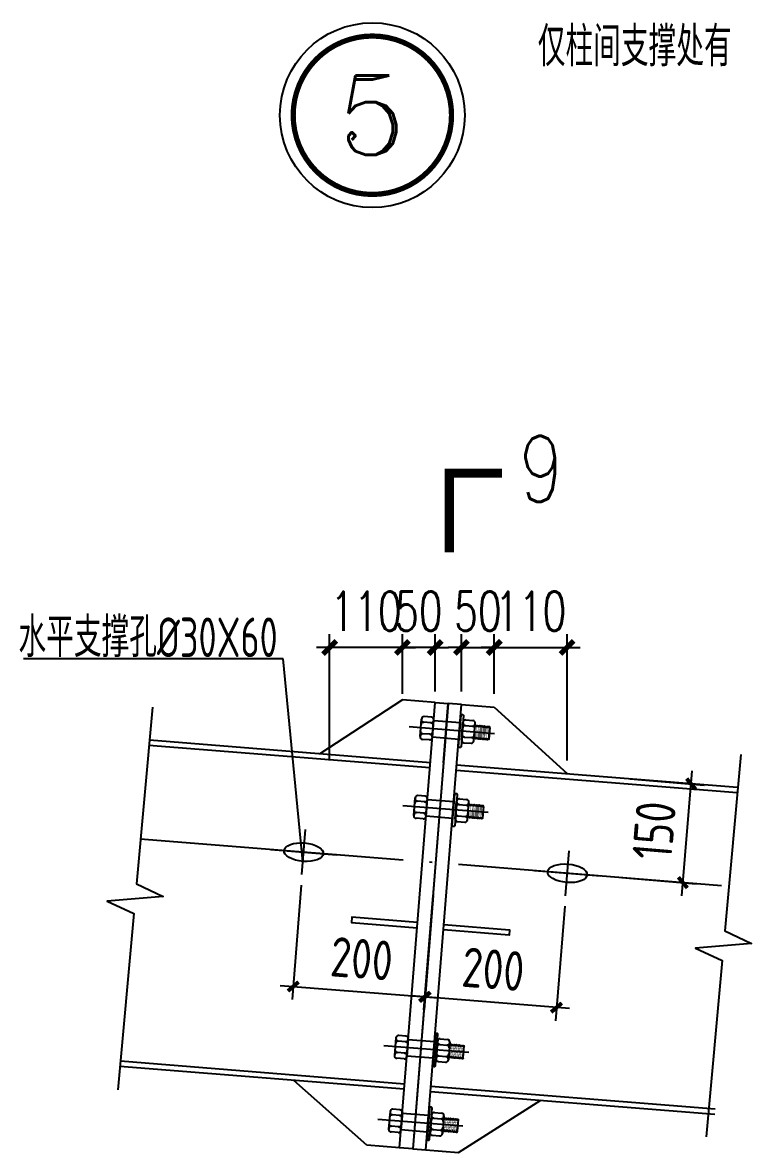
# Model space of a CAD drawing. Extents: x -89996 to 1006241, y -2176 to 440573.
# Drawn here: x 853524 to 859048, y 24159 to 32718 of the extents above; entities that cross this region are included whole.
import ezdxf
from ezdxf.enums import TextEntityAlignment as Align

# ---------------------------------------------------------------- set-up
doc = ezdxf.new("R2010")
doc.units = 0
doc.header["$LTSCALE"] = 1000
doc.header["$MEASUREMENT"] = 0
doc.linetypes.add('DOTE', pattern=[2.42, 2, -0.2, 0.02, -0.2])
for name, color, linetype in [('14', 2, 'Continuous'), ('AXIS', 3, 'Continuous'), ('BOLT', 251, 'Continuous'), ('DOTE', 1, 'DOTE'), ('GL', 150, 'Continuous'), ('PUB_DIM', 3, 'Continuous'), ('PZ', 202, 'Continuous'), ('THIN', 7, 'Continuous')]:
    doc.layers.add(name, color=color, linetype=linetype)
doc.styles.add('_TCH_DIM_T3', font='SIMPLEX', dxfattribs={"width": 0.705882, "bigfont": 'GBCBIG'})
doc.styles.add('COMPLEX', font='COMPLEX')
doc.styles.add('SIM-TSSC', font='simplex.shx', dxfattribs={"width": 0.8, "bigfont": 'tssdchn.shx'})
doc.styles.add('TSSD_Dimension', font='Tssdeng.shx', dxfattribs={"width": 0.8, "bigfont": 'hztxt.shx'})
doc.styles.add('TSSD_Norm', font='tssdeng.shx', dxfattribs={"bigfont": 'hztxt.shx'})
doc.styles.add('TSSD_Num', font='Tssdeng.shx', dxfattribs={"width": 0.7, "bigfont": 'hztxt.shx'})
doc.dimstyles.new('TCH_100_5', dxfattribs={"dimtxt": 297.5, "dimasz": 100, "dimexe": 100, "dimexo": 100, "dimgap": 126.25, "dimtad": 1, "dimdec": 0, "dimlfac": 0.2, "dimzin": 0, "dimdsep": 46, "dimtxsty": '_TCH_DIM_T3', "dimblk": 'ARCHTICK', "dimcen": 0.09, "dimclrd": 126, "dimclre": 126, "dimclrt": 7, "dimazin": 2, "dimtfac": 1, "dimtdec": 0, "dimtix": 1, "dimtmove": 2, "dimatfit": 3, "dimfxl": 0, "dimtolj": 1, "dimtzin": 0, "dimarcsym": 0})
doc.dimstyles.new('TSSD_20_100', dxfattribs={"dimtxt": 300, "dimasz": 75, "dimexe": 100, "dimexo": 250, "dimgap": 100, "dimtad": 1, "dimdec": 0, "dimlfac": 0.2, "dimzin": 0, "dimdsep": 46, "dimtxsty": 'TSSD_Dimension', "dimblk": 'ARCHTICK', "dimcen": 0, "dimdle": 100, "dimclrt": 7, "dimadec": 0, "dimazin": 0, "dimtfac": 1, "dimtdec": 0, "dimtix": 1, "dimtmove": 2, "dimatfit": 3, "dimfxl": 0, "dimtolj": 1, "dimtzin": 0, "dimarcsym": 0})

# ---------------------------------------------------------------- blocks, each defined once
blk = doc.blocks.new('_ArchTick')
at = {"color": 0, "linetype": 'ByBlock', "const_width": 0.4}
blk.add_lwpolyline([(-0.5, -0.5), (0.5, 0.5)], dxfattribs=at)
blk = doc.blocks.new('*D582')
at = {"layer": 'AXIS', "color": 0, "lineweight": -2, "transparency": 16777216}
for p, q in [((858519.9, 26102.9), (858599.3, 27049.6)), ((858127.8, 26988.8), (858690.6, 26941.6)), ((858065.2, 26241.4), (858627.9, 26194.2))]:
    blk.add_line(p, q, dxfattribs=at)
at = {"layer": 'Defpoints', "color": 0, "transparency": 16777216}
for p in [(857878.7, 27009.7), (858590.9, 26950), (857816, 26262.3)]:
    blk.add_point(p, dxfattribs=at)
at = {"layer": 'AXIS', "color": 0, "lineweight": -2, "transparency": 16777216, "xscale": 75, "yscale": 75, "zscale": 75}
for p, rotation in [((858590.9, 26950), 85.20834249099333), ((858528.3, 26202.6), 265.2083424909933)]:
    blk.add_blockref('_ArchTick', p, dxfattribs=dict(at, rotation=rotation))
at = {"layer": 'AXIS', "color": 7, "transparency": 16777216, "insert": (858310.5, 26597.2), "char_height": 300, "attachment_point": 5, "rotation": 85.20834, "style": 'TSSD_Dimension'}
blk.add_mtext('\\A1;150', dxfattribs=at)
blk = doc.blocks.new('*D583')
at = {"layer": 'AXIS', "color": 0, "lineweight": -2, "transparency": 16777216}
for p, q in [((856634, 26106), (856563, 25238)), ((857633.2, 26024.3), (857562.2, 25156.3)), ((857670, 25247.8), (856471.5, 25345.8))]:
    blk.add_line(p, q, dxfattribs=at)
at = {"layer": 'Defpoints', "color": 0, "transparency": 16777216}
for p in [(856654.4, 26355.2), (857653.6, 26273.5), (856571.2, 25337.7)]:
    blk.add_point(p, dxfattribs=at)
at = {"layer": 'AXIS', "color": 0, "lineweight": -2, "transparency": 16777216, "xscale": 75, "yscale": 75, "zscale": 75}
for p, rotation in [((856571.2, 25337.7), 175.3228272617146), ((857570.4, 25255.9), 355.3228272617146)]:
    blk.add_blockref('_ArchTick', p, dxfattribs=dict(at, rotation=rotation))
at = {"layer": 'AXIS', "color": 7, "transparency": 16777216, "insert": (857091.2, 25546), "char_height": 300, "attachment_point": 5, "rotation": 355.32283, "style": 'TSSD_Dimension'}
blk.add_mtext('\\A1;200', dxfattribs=at)
blk = doc.blocks.new('*D584')
at = {"layer": 'AXIS', "color": 0, "lineweight": -2, "transparency": 16777216}
for p, q in [((855635.7, 26184.1), (855567.8, 25315.8)), ((856634.9, 26106), (856567, 25237.7)), ((855475.9, 25423.3), (856674.5, 25329.6))]:
    blk.add_line(p, q, dxfattribs=at)
at = {"layer": 'Defpoints', "color": 0, "transparency": 16777216}
for p in [(855655.2, 26433.3), (856654.4, 26355.2), (856574.8, 25337.4)]:
    blk.add_point(p, dxfattribs=at)
at = {"layer": 'AXIS', "color": 0, "lineweight": -2, "transparency": 16777216, "xscale": 75, "yscale": 75, "zscale": 75}
for p, rotation in [((855575.6, 25415.5), 175.5293599114196), ((856574.8, 25337.4), 355.5293599114196)]:
    blk.add_blockref('_ArchTick', p, dxfattribs=dict(at, rotation=rotation))
at = {"layer": 'AXIS', "color": 7, "transparency": 16777216, "insert": (856094.7, 25625.7), "char_height": 300, "attachment_point": 5, "rotation": 355.52936, "style": 'TSSD_Dimension'}
blk.add_mtext('\\A1;200', dxfattribs=at)
blk = doc.blocks.new('*D663')
at = {"layer": 'Defpoints', "color": 0, "transparency": 16777216}
for p in [(857098.8, 27984), (856850.4, 27551.4), (857098.8, 27531.5)]:
    blk.add_point(p, dxfattribs=at)
at = {"layer": 'GL', "color": 126, "lineweight": -2, "transparency": 16777216}
for p, q in [((856850.4, 27651.4), (856850.4, 28084)), ((857098.8, 27631.5), (857098.8, 28084)), ((856850.4, 27984), (856750.4, 27984)), ((856850.4, 27984), (857098.8, 27984)), ((857098.8, 27984), (857198.8, 27984))]:
    blk.add_line(p, q, dxfattribs=at)
at = {"layer": 'GL', "color": 126, "lineweight": -2, "transparency": 16777216, "xscale": 100, "yscale": 100, "zscale": 100}
blk.add_blockref('_ArchTick', (856850.4, 27984), dxfattribs=at)
at = {"layer": 'GL', "color": 126, "lineweight": -2, "transparency": 16777216, "xscale": 100, "yscale": 100, "zscale": 100, "rotation": 180}
blk.add_blockref('_ArchTick', (857098.8, 27984), dxfattribs=at)
at = {"layer": 'GL', "color": 7, "transparency": 16777216, "insert": (856974.6, 28259), "char_height": 297.5, "attachment_point": 5, "style": '_TCH_DIM_T3'}
blk.add_mtext('\\A1;50', dxfattribs=at)
blk = doc.blocks.new('*D664')
at = {"layer": 'Defpoints', "color": 0, "transparency": 16777216}
for p in [(857650.4, 27984), (857098.8, 27531.5), (857650.4, 27027.9)]:
    blk.add_point(p, dxfattribs=at)
at = {"layer": 'GL', "color": 126, "lineweight": -2, "transparency": 16777216}
for p, q in [((857098.8, 27631.5), (857098.8, 28084)), ((857650.4, 27127.9), (857650.4, 28084)), ((857098.8, 27984), (856998.8, 27984)), ((857098.8, 27984), (857650.4, 27984)), ((857650.4, 27984), (857750.4, 27984))]:
    blk.add_line(p, q, dxfattribs=at)
at = {"layer": 'GL', "color": 126, "lineweight": -2, "transparency": 16777216, "xscale": 100, "yscale": 100, "zscale": 100}
blk.add_blockref('_ArchTick', (857098.8, 27984), dxfattribs=at)
at = {"layer": 'GL', "color": 126, "lineweight": -2, "transparency": 16777216, "xscale": 100, "yscale": 100, "zscale": 100, "rotation": 180}
blk.add_blockref('_ArchTick', (857650.4, 27984), dxfattribs=at)
at = {"layer": 'GL', "color": 7, "transparency": 16777216, "insert": (857374.6, 28259), "char_height": 297.5, "attachment_point": 5, "style": '_TCH_DIM_T3'}
blk.add_mtext('\\A1;110', dxfattribs=at)
blk = doc.blocks.new('*D585')
at = {"layer": 'Defpoints', "color": 0, "transparency": 16777216}
for p in [(856402.7, 27984), (856402.7, 27531.5), (856651.1, 27551.4)]:
    blk.add_point(p, dxfattribs=at)
at = {"layer": 'GL', "color": 126, "lineweight": -2, "transparency": 16777216}
for p, q in [((856402.7, 27631.5), (856402.7, 28084)), ((856651.1, 27651.4), (856651.1, 28084)), ((856402.7, 27984), (856302.7, 27984)), ((856651.1, 27984), (856402.7, 27984)), ((856651.1, 27984), (856751.1, 27984))]:
    blk.add_line(p, q, dxfattribs=at)
at = {"layer": 'GL', "color": 126, "lineweight": -2, "transparency": 16777216, "xscale": 100, "yscale": 100, "zscale": 100}
blk.add_blockref('_ArchTick', (856402.7, 27984), dxfattribs=at)
at = {"layer": 'GL', "color": 126, "lineweight": -2, "transparency": 16777216, "xscale": 100, "yscale": 100, "zscale": 100, "rotation": 180}
blk.add_blockref('_ArchTick', (856651.1, 27984), dxfattribs=at)
at = {"layer": 'GL', "color": 7, "transparency": 16777216, "insert": (856526.9, 28259), "char_height": 297.5, "attachment_point": 5, "style": '_TCH_DIM_T3'}
blk.add_mtext('\\A1;50', dxfattribs=at)
blk = doc.blocks.new('*D586')
at = {"layer": 'Defpoints', "color": 0, "transparency": 16777216}
for p in [(855851.2, 27984), (856402.7, 27531.5), (855851.2, 27027.9)]:
    blk.add_point(p, dxfattribs=at)
at = {"layer": 'GL', "color": 126, "lineweight": -2, "transparency": 16777216}
for p, q in [((855851.2, 27127.9), (855851.2, 28084)), ((856402.7, 27631.5), (856402.7, 28084)), ((855851.2, 27984), (855751.2, 27984)), ((856402.7, 27984), (855851.2, 27984)), ((856402.7, 27984), (856502.7, 27984))]:
    blk.add_line(p, q, dxfattribs=at)
at = {"layer": 'GL', "color": 126, "lineweight": -2, "transparency": 16777216, "xscale": 100, "yscale": 100, "zscale": 100}
blk.add_blockref('_ArchTick', (855851.2, 27984), dxfattribs=at)
at = {"layer": 'GL', "color": 126, "lineweight": -2, "transparency": 16777216, "xscale": 100, "yscale": 100, "zscale": 100, "rotation": 180}
blk.add_blockref('_ArchTick', (856402.7, 27984), dxfattribs=at)
at = {"layer": 'GL', "color": 7, "transparency": 16777216, "insert": (856126.9, 28259), "char_height": 297.5, "attachment_point": 5, "style": '_TCH_DIM_T3'}
blk.add_mtext('\\A1;110', dxfattribs=at)
blk = doc.blocks.new('ts_idx2')
at = {"color": 0, "linetype": 'ByBlock', "lineweight": -2, "const_width": 0.0333}
blk.add_lwpolyline([(-0.5, 0, 1), (0.5, 0, 1)], format="xyb", close=True, dxfattribs=at)
at = {"color": 0, "linetype": 'ByBlock', "lineweight": -2}
blk.add_circle((0, 0), 0.5833, dxfattribs=at)
at = {"color": 0, "linetype": 'ByBlock', "lineweight": -2, "style": 'TSSD_Num', "width": 0.7}
blk.add_attdef('A', text='', height=0.5, dxfattribs=at).set_placement((0, 0), align=Align.MIDDLE_CENTER)

msp = doc.modelspace()

# ---------------------------------------------------------------- linework, layer by layer
for p, q in [((856536.4, 27309.08), (856547.02, 27441.81)), ((856618.65, 27412.72), (856565.09, 27417)), ((856622.1, 27455.86), (856568.54, 27460.15)), ((856629.81, 27301.61), (856640.43, 27434.34)), ((856640.09, 27430.25), (856839.47, 27414.3)), ((856839.47, 27414.3), (856829.5, 27289.75)), ((856841.05, 27394.86), (856837.93, 27395.11)), ((856850.97, 27283.92), (856861.59, 27416.65)), ((856879.66, 27391.83), (856933.22, 27387.55)), ((856883.11, 27434.98), (856936.67, 27430.7)), ((856944.39, 27276.45), (856955.01, 27409.17)), ((857099.64, 27330.81), (856454.7, 27382.41)), ((856611.74, 27326.42), (856558.19, 27330.71)), ((856630.12, 27305.7), (856829.5, 27289.75)), ((856834.15, 27308.7), (856831.04, 27308.95)), ((856872.76, 27305.54), (856926.32, 27301.26)), ((856608.29, 27283.28), (856554.73, 27287.56)), ((856869.31, 27262.4), (856922.86, 27258.11)), ((856488.55, 26711), (856499.17, 26843.72)), ((856570.8, 26814.63), (856517.24, 26818.91)), ((856574.25, 26857.77), (856520.69, 26862.06)), ((856581.97, 26703.52), (856592.58, 26836.25)), ((856592.24, 26832.16), (856791.62, 26816.21)), ((856791.62, 26816.21), (856781.66, 26691.66)), ((856793.2, 26796.77), (856790.09, 26797.02)), ((856803.13, 26685.83), (856813.74, 26818.56)), ((856831.82, 26793.74), (856885.37, 26789.46)), ((856835.27, 26836.89), (856888.82, 26832.61)), ((856896.54, 26678.36), (856907.16, 26811.08)), ((857051.79, 26732.72), (856406.85, 26784.32)), ((856563.9, 26728.33), (856510.34, 26732.62)), ((856582.28, 26707.61), (856781.66, 26691.66)), ((856786.31, 26710.61), (856783.19, 26710.86)), ((856824.91, 26707.45), (856878.47, 26703.17)), ((856560.44, 26685.19), (856506.89, 26689.47)), ((856821.46, 26664.31), (856875.02, 26660.02)), ((855641.59, 26262.81), (855668.85, 26603.86)), ((855406.01, 26453.23), (855904.42, 26413.45)), ((857639.99, 26102.94), (857667.26, 26443.99)), ((857404.42, 26293.36), (857902.83, 26253.57)), ((856353.75, 25025.94), (856343.13, 24893.21)), ((856425.38, 24996.84), (856371.82, 25001.13)), ((856428.83, 25039.99), (856375.27, 25044.27)), ((856447.16, 25018.47), (856436.54, 24885.74)), ((856446.82, 25014.38), (856646.2, 24998.43)), ((856636.23, 24873.88), (856646.2, 24998.43)), ((856668.32, 25000.77), (856657.7, 24868.04)), ((856689.84, 25019.11), (856743.4, 25014.82)), ((856761.74, 24993.3), (856751.12, 24860.57)), ((856906.37, 24914.94), (856261.43, 24966.54)), ((856418.47, 24910.55), (856364.92, 24914.83)), ((856647.78, 24978.98), (856644.66, 24979.23)), ((856686.39, 24975.96), (856739.95, 24971.68)), ((856415.02, 24867.4), (856361.46, 24871.69)), ((856436.85, 24889.83), (856636.23, 24873.88)), ((856640.88, 24892.82), (856637.77, 24893.07)), ((856676.04, 24846.52), (856729.6, 24842.24)), ((856679.49, 24889.67), (856733.05, 24885.38)), ((856384.17, 24481.77), (856330.61, 24486.06)), ((856861.71, 24356.72), (856216.77, 24408.32)), ((856309.09, 24467.72), (856298.47, 24334.99)), ((856380.72, 24438.62), (856327.16, 24442.91)), ((856402.5, 24460.25), (856391.89, 24327.52)), ((856402.16, 24456.16), (856601.54, 24440.21)), ((856591.58, 24315.66), (856601.54, 24440.21)), ((856603.12, 24420.77), (856600.01, 24421.01)), ((856623.66, 24442.56), (856613.05, 24309.83)), ((856641.74, 24417.74), (856695.29, 24413.46)), ((856645.19, 24460.89), (856698.74, 24456.61)), ((856717.08, 24435.08), (856706.46, 24302.35)), ((856370.36, 24309.19), (856316.81, 24313.47)), ((856373.82, 24352.33), (856320.26, 24356.62)), ((856392.2, 24331.61), (856591.58, 24315.66)), ((856596.23, 24334.61), (856593.11, 24334.86)), ((856634.83, 24331.45), (856688.39, 24327.17)), ((856631.38, 24288.31), (856684.94, 24284.02))]:
    msp.add_line(p, q)
for points in [[(857064.49, 27376.98), (857061.14, 27384.03), (857059.58, 27384.16), (857055.15, 27377.73), (857052.04, 27377.98), (857048.68, 27385.03), (857047.13, 27385.15), (857042.7, 27378.72), (857039.58, 27378.97), (857036.23, 27386.03), (857034.67, 27386.15), (857030.24, 27379.72), (857027.13, 27379.97), (857023.77, 27387.02), (857022.22, 27387.15), (857017.79, 27380.72), (857014.67, 27380.97), (857011.32, 27388.02), (857009.76, 27388.14), (857005.33, 27381.71), (857002.22, 27381.96), (856998.86, 27389.02), (856997.31, 27389.14), (856992.88, 27382.71), (856989.76, 27382.96), (856986.41, 27390.01), (856984.85, 27390.14), (856980.42, 27383.71), (856977.31, 27383.96), (856973.95, 27391.01), (856972.4, 27391.13), (856967.96, 27384.7), (856964.85, 27384.95), (856961.5, 27392), (856959.94, 27392.13), (856955.51, 27385.7), (856952.4, 27385.95)], [(857064.49, 27376.98), (857057.17, 27285.43), (857054.49, 27291.07), (857051.37, 27291.32), (857046.94, 27284.89), (857045.38, 27285.01), (857042.03, 27292.07), (857038.92, 27292.32), (857034.49, 27285.89), (857032.93, 27286.01), (857029.58, 27293.06), (857026.46, 27293.31), (857022.03, 27286.88), (857020.47, 27287.01), (857017.12, 27294.06), (857014.01, 27294.31), (857009.58, 27287.88), (857008.02, 27288), (857004.67, 27295.06), (857001.55, 27295.31), (856997.12, 27288.88), (856995.56, 27289), (856992.21, 27296.05), (856989.1, 27296.3), (856984.66, 27289.87), (856983.11, 27290), (856979.75, 27297.05), (856976.64, 27297.3), (856972.21, 27290.87), (856970.65, 27290.99), (856967.3, 27298.05), (856964.19, 27298.3), (856959.75, 27291.86), (856958.2, 27291.99), (856954.84, 27299.04), (856951.73, 27299.29), (856947.3, 27292.86), (856945.74, 27292.99), (856945.72, 27293.04)], [(857016.65, 26778.89), (857013.29, 26785.94), (857011.74, 26786.07), (857007.3, 26779.64), (857004.19, 26779.89), (857000.84, 26786.94), (856999.28, 26787.07), (856994.85, 26780.64), (856991.74, 26780.88), (856988.38, 26787.94), (856986.83, 26788.06), (856982.39, 26781.63), (856979.28, 26781.88), (856975.93, 26788.93), (856974.37, 26789.06), (856969.94, 26782.63), (856966.82, 26782.88), (856963.47, 26789.93), (856961.91, 26790.05), (856957.48, 26783.62), (856954.37, 26783.87), (856951.02, 26790.93), (856949.46, 26791.05), (856945.03, 26784.62), (856941.91, 26784.87), (856938.56, 26791.92), (856937, 26792.05), (856932.57, 26785.62), (856929.46, 26785.87), (856926.11, 26792.92), (856924.55, 26793.04), (856920.12, 26786.61), (856917, 26786.86), (856913.65, 26793.92), (856912.09, 26794.04), (856907.66, 26787.61), (856904.55, 26787.86)], [(857016.65, 26778.89), (857009.32, 26687.34), (857006.64, 26692.98), (857003.53, 26693.23), (856999.09, 26686.8), (856997.54, 26686.93), (856994.18, 26693.98), (856991.07, 26694.23), (856986.64, 26687.8), (856985.08, 26687.92), (856981.73, 26694.97), (856978.61, 26695.22), (856974.18, 26688.79), (856972.63, 26688.92), (856969.27, 26695.97), (856966.16, 26696.22), (856961.73, 26689.79), (856960.17, 26689.91), (856956.82, 26696.97), (856953.7, 26697.22), (856949.27, 26690.79), (856947.72, 26690.91), (856944.36, 26697.96), (856941.25, 26698.21), (856936.82, 26691.78), (856935.26, 26691.91), (856931.91, 26698.96), (856928.79, 26699.21), (856924.36, 26692.78), (856922.81, 26692.9), (856919.45, 26699.96), (856916.34, 26700.21), (856911.91, 26693.78), (856910.35, 26693.9), (856907, 26700.95), (856903.88, 26701.2), (856899.45, 26694.77), (856897.9, 26694.9), (856897.87, 26694.95)], [(856864.33, 24874.95), (856871.65, 24966.5), (856868.11, 24961.36), (856865, 24961.6), (856861.64, 24968.66), (856860.09, 24968.78), (856855.65, 24962.35), (856852.54, 24962.6), (856849.19, 24969.65), (856847.63, 24969.78), (856843.2, 24963.35), (856840.08, 24963.6), (856836.73, 24970.65), (856835.17, 24970.78), (856830.74, 24964.34), (856827.63, 24964.59), (856824.28, 24971.65), (856822.72, 24971.77), (856818.29, 24965.34), (856815.17, 24965.59), (856811.82, 24972.64), (856810.26, 24972.77), (856805.83, 24966.34), (856802.72, 24966.59), (856799.37, 24973.64), (856797.81, 24973.76), (856793.38, 24967.33), (856790.26, 24967.58), (856786.91, 24974.64), (856785.35, 24974.76), (856780.92, 24968.33), (856777.81, 24968.58), (856774.46, 24975.63), (856772.9, 24975.76), (856768.47, 24969.33), (856765.35, 24969.58), (856762, 24976.63), (856760.44, 24976.75), (856760.41, 24976.7)], [(856864.33, 24874.95), (856859.9, 24868.52), (856858.34, 24868.64), (856854.99, 24875.7), (856851.87, 24875.94), (856847.44, 24869.51), (856845.89, 24869.64), (856842.53, 24876.69), (856839.42, 24876.94), (856834.99, 24870.51), (856833.43, 24870.64), (856830.08, 24877.69), (856826.96, 24877.94), (856822.53, 24871.51), (856820.98, 24871.63), (856817.62, 24878.68), (856814.51, 24878.93), (856810.08, 24872.5), (856808.52, 24872.63), (856805.17, 24879.68), (856802.05, 24879.93), (856797.62, 24873.5), (856796.07, 24873.62), (856792.71, 24880.68), (856789.6, 24880.93), (856785.17, 24874.5), (856783.61, 24874.62), (856780.26, 24881.67), (856777.14, 24881.92), (856772.71, 24875.49), (856771.16, 24875.62), (856767.8, 24882.67), (856764.69, 24882.92), (856760.26, 24876.49), (856758.7, 24876.61), (856755.35, 24883.67), (856752.23, 24883.92)], [(856819.67, 24316.73), (856827, 24408.28), (856823.45, 24403.14), (856820.34, 24403.39), (856816.98, 24410.44), (856815.43, 24410.57), (856811, 24404.14), (856807.88, 24404.38), (856804.53, 24411.44), (856802.97, 24411.56), (856798.54, 24405.13), (856795.43, 24405.38), (856792.07, 24412.43), (856790.52, 24412.56), (856786.09, 24406.13), (856782.97, 24406.38), (856779.62, 24413.43), (856778.06, 24413.55), (856773.63, 24407.12), (856770.52, 24407.37), (856767.16, 24414.43), (856765.61, 24414.55), (856761.18, 24408.12), (856758.06, 24408.37), (856754.71, 24415.42), (856753.15, 24415.55), (856748.72, 24409.12), (856745.61, 24409.37), (856742.25, 24416.42), (856740.7, 24416.54), (856736.27, 24410.11), (856733.15, 24410.36), (856729.8, 24417.42), (856728.24, 24417.54), (856723.81, 24411.11), (856720.7, 24411.36), (856717.34, 24418.41), (856715.79, 24418.54), (856715.75, 24418.49)], [(856819.67, 24316.73), (856815.24, 24310.3), (856813.68, 24310.43), (856810.33, 24317.48), (856807.22, 24317.73), (856802.79, 24311.3), (856801.23, 24311.42), (856797.88, 24318.48), (856794.76, 24318.72), (856790.33, 24312.29), (856788.77, 24312.42), (856785.42, 24319.47), (856782.31, 24319.72), (856777.88, 24313.29), (856776.32, 24313.42), (856772.97, 24320.47), (856769.85, 24320.72), (856765.42, 24314.29), (856763.86, 24314.41), (856760.51, 24321.46), (856757.4, 24321.71), (856752.97, 24315.28), (856751.41, 24315.41), (856748.06, 24322.46), (856744.94, 24322.71), (856740.51, 24316.28), (856738.95, 24316.4), (856735.6, 24323.46), (856732.49, 24323.71), (856728.05, 24317.28), (856726.5, 24317.4), (856723.14, 24324.45), (856720.03, 24324.7), (856715.6, 24318.27), (856714.04, 24318.4), (856710.69, 24325.45), (856707.58, 24325.7)]]:
    msp.add_lwpolyline(points)
for points, const_width in [([(856960.72, 27392.07), (856958.98, 27291.93)], 1.55), ([(856973.17, 27391.07), (856971.43, 27290.93)], 1.55), ([(856985.63, 27390.07), (856983.89, 27289.93)], 1.55), ([(856998.09, 27389.08), (856996.34, 27288.94)], 1.55), ([(857010.54, 27388.08), (857008.8, 27287.94)], 1.55), ([(856953.95, 27385.94), (856953.29, 27299.28)], 3.1), ([(856966.41, 27384.83), (856965.74, 27298.17)], 3.1), ([(856978.86, 27383.83), (856978.2, 27297.17)], 3.1), ([(856991.32, 27382.83), (856990.65, 27296.18)], 3.1), ([(857003.77, 27381.84), (857003.11, 27295.18)], 3.1), ([(857016.23, 27380.84), (857015.56, 27294.18)], 3.1), ([(857023, 27387.08), (857021.25, 27286.95)], 1.55), ([(857028.68, 27379.85), (857028.02, 27293.19)], 3.1), ([(857035.45, 27386.09), (857033.71, 27285.95)], 1.55), ([(857041.14, 27378.85), (857040.47, 27292.19)], 3.1), ([(857047.91, 27385.09), (857046.16, 27284.95)], 1.55), ([(857053.59, 27377.85), (857052.93, 27291.2)], 3.1), ([(857060.36, 27384.1), (857059.49, 27334.03)], 1.55), ([(856906.11, 26787.85), (856905.44, 26701.19)], 3.1), ([(856912.87, 26793.98), (856911.13, 26693.84)], 1.55), ([(856925.33, 26792.98), (856923.58, 26692.84)], 1.55), ([(856937.78, 26791.99), (856936.04, 26691.85)], 1.55), ([(856950.24, 26790.99), (856948.49, 26690.85)], 1.55), ([(856962.69, 26789.99), (856960.95, 26689.85)], 1.55), ([(856975.15, 26789), (856973.4, 26688.86)], 1.55), ([(856918.56, 26786.74), (856917.9, 26700.08)], 3.1), ([(856931.02, 26785.74), (856930.35, 26699.08)], 3.1), ([(856943.47, 26784.75), (856942.81, 26698.09)], 3.1), ([(856955.93, 26783.75), (856955.26, 26697.09)], 3.1), ([(856968.38, 26782.75), (856967.72, 26696.1)], 3.1), ([(856980.84, 26781.76), (856980.17, 26695.1)], 3.1), ([(856987.6, 26788), (856985.86, 26687.86)], 1.55), ([(856993.29, 26780.76), (856992.63, 26694.1)], 3.1), ([(857000.06, 26787), (856998.32, 26686.86)], 1.55), ([(857005.75, 26779.76), (857005.08, 26693.11)], 3.1), ([(857012.51, 26786.01), (857011.64, 26735.94)], 1.55), ([(856753.77, 24883.68), (856766.89, 24969.34)], 3.1), ([(856759.48, 24876.55), (856773.68, 24975.69)], 1.55), ([(856766.25, 24882.79), (856779.37, 24968.46)], 3.1), ([(856771.93, 24875.56), (856786.13, 24974.7)], 1.55), ([(856778.7, 24881.8), (856791.82, 24967.46)], 3.1), ([(856784.39, 24874.56), (856798.59, 24973.7)], 1.55), ([(856791.16, 24880.8), (856804.28, 24966.46)], 3.1), ([(856796.84, 24873.56), (856811.04, 24972.71)], 1.55), ([(856803.61, 24879.81), (856816.73, 24965.47)], 3.1), ([(856809.3, 24872.57), (856823.5, 24971.71)], 1.55), ([(856816.07, 24878.81), (856829.19, 24964.47)], 3.1), ([(856821.75, 24871.57), (856835.95, 24970.71)], 1.55), ([(856828.52, 24877.81), (856841.64, 24963.47)], 3.1), ([(856834.21, 24870.57), (856848.41, 24969.72)], 1.55), ([(856840.98, 24876.82), (856854.1, 24962.48)], 3.1), ([(856846.66, 24869.58), (856860.86, 24968.72)], 1.55), ([(856853.43, 24875.82), (856866.55, 24961.48)], 3.1), ([(856859.12, 24868.58), (856866.22, 24918.15)], 1.55), ([(856709.12, 24325.46), (856722.24, 24411.12)], 3.1), ([(856714.82, 24318.33), (856729.02, 24417.48)], 1.55), ([(856721.59, 24324.58), (856734.71, 24410.24)], 3.1), ([(856727.28, 24317.34), (856741.48, 24416.48)], 1.55), ([(856734.04, 24323.58), (856747.16, 24409.24)], 3.1), ([(856739.73, 24316.34), (856753.93, 24415.49)], 1.55), ([(856746.5, 24322.59), (856759.62, 24408.25)], 3.1), ([(856752.19, 24315.35), (856766.39, 24414.49)], 1.55), ([(856758.95, 24321.59), (856772.07, 24407.25)], 3.1), ([(856764.64, 24314.35), (856778.84, 24413.49)], 1.55), ([(856771.41, 24320.59), (856784.53, 24406.25)], 3.1), ([(856777.1, 24313.35), (856791.3, 24412.5)], 1.55), ([(856783.86, 24319.6), (856796.98, 24405.26)], 3.1), ([(856789.55, 24312.36), (856803.75, 24411.5)], 1.55), ([(856796.32, 24318.6), (856809.44, 24404.26)], 3.1), ([(856802.01, 24311.36), (856816.21, 24410.5)], 1.55), ([(856808.77, 24317.6), (856821.89, 24403.26)], 3.1), ([(856814.46, 24310.36), (856821.56, 24359.94)], 1.55)]:
    msp.add_lwpolyline(points, dxfattribs=dict(const_width=const_width))
for points in [[(856780.29, 26635.36), (856799.22, 26872.01, -0.4142136), (856805.94, 26877.74), (856812.17, 26877.24, -0.4142136), (856817.9, 26870.52), (856798.97, 26633.87, -0.4142136), (856792.24, 26628.14), (856786.02, 26628.64, -0.4142136)], [(856653.8, 25054.23), (856634.86, 24817.58, 0.4142136), (856640.59, 24810.85), (856646.82, 24810.35, 0.4142136), (856653.55, 24816.08), (856672.48, 25052.73, 0.4142136), (856666.75, 25059.46), (856660.52, 25059.96, 0.4142136)], [(856609.14, 24496.01), (856590.21, 24259.36, 0.4142136), (856595.94, 24252.64), (856602.16, 24252.14, 0.4142136), (856608.89, 24257.87), (856627.82, 24494.52, 0.4142136), (856622.09, 24501.24), (856615.86, 24501.74, 0.4142136)]]:
    msp.add_lwpolyline(points, format="xyb", close=True)
for centre, start, end in [((856563.49, 27397.07), 85.426079, 175.426079), ((856566.68, 27436.93), 175.426079, 265.426079), ((856566.95, 27440.22), 85.426079, 175.426079), ((856620.24, 27432.64), 265.426079, 355.426079), ((856617.05, 27392.79), 355.426079, 85.426079), ((856620.5, 27435.93), 355.426079, 85.426079), ((856878.07, 27371.91), 85.426079, 175.426079), ((856881.26, 27411.76), 175.426079, 265.426079), ((856881.52, 27415.05), 85.426079, 175.426079), ((856934.81, 27407.48), 265.426079, 355.426079), ((856935.08, 27410.77), 355.426079, 85.426079), ((856556.33, 27307.49), 175.426079, 265.426079), ((856556.59, 27310.78), 85.426079, 175.426079), ((856559.78, 27350.64), 175.426079, 265.426079), ((856613.34, 27346.35), 265.426079, 355.426079), ((856610.15, 27306.49), 355.426079, 85.426079), ((856871.17, 27285.61), 85.426079, 175.426079), ((856874.35, 27325.47), 175.426079, 265.426079), ((856927.91, 27321.19), 265.426079, 355.426079), ((856931.63, 27367.62), 355.426079, 85.426079), ((856609.89, 27303.21), 265.426079, 355.426079), ((856870.9, 27282.32), 175.426079, 265.426079), ((856924.46, 27278.04), 265.426079, 355.426079), ((856924.72, 27281.33), 355.426079, 85.426079), ((856515.65, 26798.98), 85.426079, 175.426079), ((856518.84, 26838.84), 175.426079, 265.426079), ((856519.1, 26842.13), 85.426079, 175.426079), ((856572.39, 26834.55), 265.426079, 355.426079), ((856569.2, 26794.7), 355.426079, 85.426079), ((856572.66, 26837.84), 355.426079, 85.426079), ((856830.22, 26773.82), 85.426079, 175.426079), ((856833.41, 26813.67), 175.426079, 265.426079), ((856833.67, 26816.96), 85.426079, 175.426079), ((856886.97, 26809.39), 265.426079, 355.426079), ((856883.78, 26769.53), 355.426079, 85.426079), ((856887.23, 26812.68), 355.426079, 85.426079), ((856508.48, 26709.4), 175.426079, 265.426079), ((856508.74, 26712.69), 85.426079, 175.426079), ((856511.93, 26752.55), 175.426079, 265.426079), ((856565.49, 26748.26), 265.426079, 355.426079), ((856562.3, 26708.41), 355.426079, 85.426079), ((856823.32, 26687.52), 85.426079, 175.426079), ((856826.51, 26727.38), 175.426079, 265.426079), ((856880.06, 26723.1), 265.426079, 355.426079), ((856562.04, 26705.12), 265.426079, 355.426079), ((856823.05, 26684.24), 175.426079, 265.426079), ((856876.61, 26679.95), 265.426079, 355.426079), ((856876.88, 26683.24), 355.426079, 85.426079), ((856370.22, 24981.2), 85.426079, 175.426079), ((856373.41, 25021.05), 175.426079, 265.426079), ((856373.68, 25024.34), 85.426079, 175.426079), ((856426.97, 25016.77), 265.426079, 355.426079), ((856423.78, 24976.91), 355.426079, 85.426079), ((856427.23, 25020.06), 355.426079, 85.426079), ((856687.99, 24995.89), 175.426079, 265.426079), ((856688.25, 24999.18), 85.426079, 175.426079), ((856741.81, 24994.89), 355.426079, 85.426079), ((856363.32, 24894.91), 85.426079, 175.426079), ((856366.51, 24934.76), 175.426079, 265.426079), ((856420.07, 24930.48), 265.426079, 355.426079), ((856416.88, 24890.62), 355.426079, 85.426079), ((856681.08, 24909.6), 175.426079, 265.426079), ((856684.8, 24956.03), 85.426079, 175.426079), ((856741.54, 24991.6), 265.426079, 355.426079), ((856738.36, 24951.75), 355.426079, 85.426079), ((856363.06, 24891.62), 175.426079, 265.426079), ((856416.62, 24887.33), 265.426079, 355.426079), ((856677.63, 24866.45), 175.426079, 265.426079), ((856677.9, 24869.74), 85.426079, 175.426079), ((856731.19, 24862.17), 265.426079, 355.426079), ((856734.64, 24905.31), 265.426079, 355.426079), ((856731.45, 24865.46), 355.426079, 85.426079), ((856329.02, 24466.13), 85.426079, 175.426079), ((856382.58, 24461.84), 355.426079, 85.426079), ((856325.57, 24422.98), 85.426079, 175.426079), ((856328.76, 24462.84), 175.426079, 265.426079), ((856382.31, 24458.55), 265.426079, 355.426079), ((856379.12, 24418.7), 355.426079, 85.426079), ((856640.14, 24397.82), 85.426079, 175.426079), ((856643.33, 24437.67), 175.426079, 265.426079), ((856643.59, 24440.96), 85.426079, 175.426079), ((856696.89, 24433.39), 265.426079, 355.426079), ((856693.7, 24393.53), 355.426079, 85.426079), ((856697.15, 24436.68), 355.426079, 85.426079), ((856318.4, 24333.4), 175.426079, 265.426079), ((856318.66, 24336.69), 85.426079, 175.426079), ((856321.85, 24376.55), 175.426079, 265.426079), ((856371.96, 24329.12), 265.426079, 355.426079), ((856375.41, 24372.26), 265.426079, 355.426079), ((856372.22, 24332.4), 355.426079, 85.426079), ((856632.97, 24308.23), 175.426079, 265.426079), ((856633.24, 24311.52), 85.426079, 175.426079), ((856636.43, 24351.38), 175.426079, 265.426079), ((856689.98, 24347.1), 265.426079, 355.426079), ((856686.8, 24307.24), 355.426079, 85.426079), ((856686.53, 24303.95), 265.426079, 355.426079)]:
    msp.add_arc(centre, 19.99, start, end)
for centre in [(855655.22, 26433.33), (857653.62, 26273.46)]:
    msp.add_ellipse(centre, major_axis=(149.52, -11.93), ratio=0.4666667)
at = {"layer": '14'}
msp.add_line((856740.39, 27429.78), (856488.11, 24276.26), dxfattribs=at)
at = {"layer": 'AXIS'}
for p, q in [((855499.72, 27897.37), (853531.91, 27897.37)), ((855648.48, 26360.8), (855499.72, 27897.37))]:
    msp.add_line(p, q, dxfattribs=at)
at = {"layer": 'BOLT'}
msp.add_lwpolyline([(856828.13, 27233.45), (856847.07, 27470.1, -0.4142136), (856853.79, 27475.83), (856860.02, 27475.33, -0.4142136), (856865.75, 27468.61), (856846.82, 27231.96, -0.4142136), (856840.09, 27226.23), (856833.86, 27226.73, -0.4142136)], format="xyb", close=True, dxfattribs=at)
at = {"layer": 'DOTE'}
msp.add_line((854415.86, 26534.3), (858892.98, 26176.13), dxfattribs=at)
at = {"layer": 'GL'}
for p, q in [((856611.36, 27070.92), (854481.3, 27241.33)), ((856614.55, 27110.8), (854484.99, 27281.16)), ((856810.72, 27054.98), (858940.78, 26884.57)), ((856813.91, 27094.85), (858943.47, 26924.48)), ((856419.81, 24676.57), (854265.91, 24848.89)), ((856416.62, 24636.7), (854262.23, 24809.05)), ((856619.17, 24660.62), (858773.07, 24488.31)), ((856615.98, 24620.75), (858770.38, 24448.4))]:
    msp.add_line(p, q, dxfattribs=at)
for points in [[(854508.56, 27530.65), (854387.01, 26193.6), (854589.23, 26098.46), (854164.25, 26062.73), (854366.64, 25969.52), (854245.09, 24632.46)], [(858967.05, 27173.97), (858845.5, 25836.92), (859047.71, 25741.78), (858622.73, 25706.06), (858825.13, 25612.84), (858703.58, 24275.79)]]:
    msp.add_lwpolyline(points, dxfattribs=at)
at = {"layer": 'PUB_DIM', "const_width": 70}
msp.add_lwpolyline([(856757.81, 28704.34), (856757.81, 29304.34), (857157.81, 29304.34)], dxfattribs=at)
at = {"layer": 'PZ'}
for p, q in [((856402.66, 27587.21), (855778.1, 27177.71)), ((856651.07, 27567.34), (856402.66, 27587.21)), ((856714.87, 27110.8), (856750.75, 27559.36)), ((856714.87, 27110.8), (856750.75, 27559.36)), ((856850.44, 27551.39), (857098.85, 27531.52)), ((857098.85, 27531.52), (857650.36, 27027.93)), ((856132.84, 24214.39), (855579.11, 24703.7)), ((856829.02, 24158.7), (857452.43, 24553.84)), ((856381.25, 24194.52), (856132.84, 24214.39)), ((856580.61, 24178.57), (856829.02, 24158.7))]:
    msp.add_line(p, q, dxfattribs=at)
for points in [[(856651.07, 27567.34), (856750.75, 27559.36), (856480.93, 24186.55), (856381.25, 24194.52)], [(856850.44, 27551.39), (856750.75, 27559.36), (856480.93, 24186.55), (856580.61, 24178.57)], [(856514.56, 25860.99), (856517.75, 25900.87), (856019.35, 25940.74), (856016.16, 25900.87)], [(856713.93, 25845.04), (856717.12, 25884.92), (857215.52, 25845.04), (857212.34, 25805.17)]]:
    msp.add_lwpolyline(points, close=True, dxfattribs=at)

# ---------------------------------------------------------------- block references
at = {"layer": 'AXIS'}
ref = msp.add_blockref('ts_idx2', (856175.01, 32015.87), dxfattribs=dict(at, xscale=1200, yscale=1200, zscale=1200))
ref.add_attrib('9', '5', dxfattribs={"layer": 'THIN', "height": 600, "style": 'COMPLEX'}).set_placement((856175.01, 32015.87), align=Align.MIDDLE_CENTER)

# ---------------------------------------------------------------- texts
at = {"layer": 'PUB_DIM', "style": 'SIM-TSSC', "width": 0.8}
msp.add_text('9', height=500, dxfattribs=at).set_placement((857455.15, 29337.74), align=Align.MIDDLE_CENTER)
at = {"layer": 'THIN', "style": 'TSSD_Norm', "width": 0.7}
msp.add_text('仅柱间支撑处有', height=300, rotation=360, dxfattribs=at).set_placement((857428.42, 32386.35))
msp.add_text('水平支撑孔%%c30X60', height=300, dxfattribs=at).set_placement((853492.89, 27910.96))

# ---------------------------------------------------------------- dimensions: what is measured, and where the dimension line sits
at = {"layer": 'AXIS'}
dim = msp.add_aligned_dim(p1=(857816.04, 26262.29), p2=(857878.69, 27009.67), distance=-714.75, dimstyle='TSSD_20_100', dxfattribs=at)
dim.commit()
dim.dimension.update_dxf_attribs({"geometry": '*D582', "text_midpoint": (858310.49, 26597.15)})
for p1, distance, picture, middle in [((855655.22, 26433.33), -1020.93, '*D584', (856094.73, 25625.69)), ((857653.62, 26273.46), 1020.92, '*D583', (857091.16, 25545.98))]:
    dim = msp.add_aligned_dim(p1=p1, p2=(856654.42, 26355.21), distance=distance, text='200', dimstyle='TSSD_20_100', dxfattribs=at)
    dim.commit()
    dim.dimension.update_dxf_attribs({"geometry": picture, "text_midpoint": middle})
at = {"layer": 'GL'}
for base, p1, p2, angle, picture, middle in [((855851.15, 27984.02), (856402.66, 27531.52), (855851.15, 27027.93), 180, '*D586', (856126.91, 28259.02)), ((856402.66, 27984.02), (856651.07, 27551.39), (856402.66, 27531.52), 180, '*D585', (856526.87, 28259.02)), ((857098.85, 27984.02), (856850.44, 27551.39), (857098.85, 27531.52), 0, '*D663', (856974.64, 28259.02)), ((857650.36, 27984.02), (857098.85, 27531.52), (857650.36, 27027.93), 0, '*D664', (857374.6, 28259.02))]:
    dim = msp.add_linear_dim(base=base, p1=p1, p2=p2, angle=angle, dimstyle='TCH_100_5', dxfattribs=at)
    dim.commit()
    dim.dimension.update_dxf_attribs({"geometry": picture, "text_midpoint": middle})

doc.saveas('drawing.dxf')
